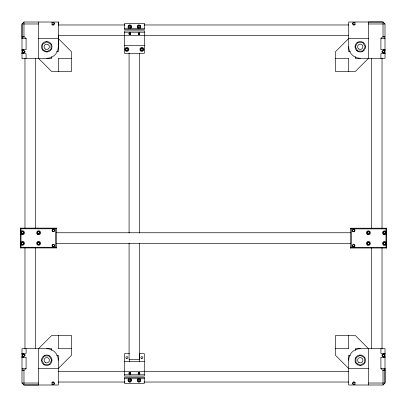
<?xml version="1.0" encoding="UTF-8"?>
<svg xmlns="http://www.w3.org/2000/svg" width="407" height="407" viewBox="0 0 407 407"><rect width="100%" height="100%" fill="white"/><g stroke="black" fill="none" stroke-linecap="round" stroke-linejoin="round"><path stroke-width="0.61" d="M22.009 24.69L22.009 38.553M56.532 355.301L58.298 355.301L58.298 385.002L23.977 385.002L23.982 370.482L21.998 368.498L26.094 368.498L26.094 357.28L21.998 357.28L21.998 356.471M350.468 51.699L348.702 51.699L348.702 21.998L383.023 21.998L383.018 36.518L385.002 38.502L380.906 38.502L380.906 49.72L385.002 49.72L385.002 50.529M385.002 382.361L385.002 368.498L380.906 368.498L380.906 357.28L385.002 357.28L385.002 356.471M54.294 23.993L54.172 24.288A1.318 1.318 0 0 0 54.162 22.99M352.706 383.007L352.828 382.712A1.318 1.318 0 0 0 352.838 384.01M131.441 27.223L130.998 25.412L129.345 24.969L128.139 26.18L128.139 27.747M131.441 27.06L130.23 28.271L130.23 24.969M128.999 33.669L130.001 33.089L130.581 33.669M128.999 33.033L128.999 34.091L129.579 34.671L130.367 34.458L130.581 33.033M140.68 27.223L140.237 25.412L138.589 24.969L137.378 26.18L137.378 27.747M139.474 24.969L139.474 28.271L140.68 27.06M138.238 33.669L139.24 33.089L139.82 34.091L139.24 34.671L138.451 34.458L138.238 33.033M130.555 373.967L130.555 372.909L129.975 372.329L129.187 372.542L128.973 373.967M130.555 373.331L129.975 373.911L128.973 373.331M128.113 379.94L129.324 378.729L129.324 382.031L130.209 382.031L131.415 380.82L131.415 379.777M139.799 373.967L139.799 372.909L139.219 372.329L138.426 372.542L138.212 373.967M139.799 373.331L138.792 373.911L138.212 373.331M137.357 379.94L138.563 378.729L138.563 382.031L139.448 382.031L140.654 380.82L140.654 379.777M21.998 50.529L23.575 49.72A1.979 1.979 0 0 0 22.176 50.3L21.998 49.72L26.094 49.72L26.094 38.502L23.982 36.518L21.998 36.518M52.086 22.716L51.877 22.99A1.318 1.318 0 0 1 52.361 22.507M21.998 354.126L23.575 353.322A1.979 1.979 0 0 0 22.176 353.902L21.998 353.322L26.094 353.322L26.094 348.702M385.002 52.874L383.425 53.678A1.979 1.979 0 0 0 384.824 53.098L385.002 53.678L380.906 53.678L380.906 58.298M354.914 384.284L355.123 384.01A1.318 1.318 0 0 1 354.639 384.493M22.009 58.349L21.998 23.982L23.982 21.998L58.308 22.049L58.308 24.995M20.35 247.924L21.011 247.268L55.332 247.268L56.649 247.924L56.649 228.124L20.35 228.124L20.35 247.924L56.649 247.924M350.351 228.21L351.668 228.871L385.989 228.871L386.65 228.21L386.65 248.011L350.351 248.011L350.351 228.21L386.65 228.21M385.002 368.498L383.018 370.482L383.018 385.002L348.702 385.002L348.702 355.301L350.447 355.301M383.023 385.002L385.002 383.018L385.002 348.702L355.301 348.702L355.301 350.468M26.094 368.498L23.982 370.482L21.998 370.482M380.906 38.502L383.018 36.518L385.002 36.518M386.65 244.811L385.989 245.37L385.989 247.349L386.65 248.011M20.35 231.273L21.011 230.764L21.011 228.785L20.35 228.124M384.417 357.015L384.824 356.7A1.979 1.979 0 0 1 383.425 357.28L385.002 357.28L383.938 357.214M386.65 234.564L385.989 235.048L385.989 241.153L386.65 241.493M20.35 241.412L21.011 241.066L21.011 234.961L20.35 234.478M21.011 228.785L55.332 228.785L56.649 228.124M350.351 248.011L351.668 247.349L385.989 247.349M22.583 53.414L22.176 53.098A1.979 1.979 0 0 0 23.575 53.678L22.583 53.414L21.998 53.678L21.998 52.874M384.417 49.985L385.002 49.72L383.425 49.72A1.979 1.979 0 0 1 384.824 50.3L383.938 49.786M22.583 357.015L21.998 357.28L23.575 357.28A1.979 1.979 0 0 1 22.176 356.7L23.062 357.214M384.417 353.586L384.824 353.902A1.979 1.979 0 0 0 383.425 353.322L384.417 353.586L385.002 353.322L385.002 354.126M23.062 53.612L21.998 53.678L26.094 53.678L26.094 58.298M383.938 353.388L385.002 353.322L380.906 353.322L380.906 348.702M21.998 23.982L38.502 23.982M368.498 23.982L385.002 23.982L385.002 58.298L355.301 58.298L355.301 56.553M52.488 24.969L53.76 24.969M58.206 24.969L125.02 24.969M144.047 24.969L348.784 24.969M353.235 24.969L354.507 24.969M124.511 28.271L144.307 28.271M124.511 32.229L144.307 32.229M58.206 35.531L348.784 35.531M26.094 38.502L21.998 38.502L23.982 36.518L23.982 21.998M38.502 38.502L58.298 38.502M368.498 38.502L348.702 38.502L335.5 51.699L335.5 71.5L355.301 71.5L368.498 58.298L368.498 21.998L382.361 21.998M124.511 45.431L144.307 45.431M56.558 51.75L58.308 51.75L58.308 35.017M21.998 58.298L51.704 58.349L51.704 56.583M71.505 58.349L58.308 58.349L58.308 71.551M335.5 58.298L348.702 58.298L348.702 71.5M56.359 232.748L350.702 232.748M56.359 243.305L350.702 243.305M71.5 348.702L58.298 348.702L58.298 335.5M335.5 348.702L348.702 348.702L348.702 335.5M129.436 353.652L124.486 353.652L124.486 376.088L144.287 376.088L144.287 353.652L139.336 353.652M124.486 361.569L144.287 361.569M38.502 368.498L58.298 368.498L71.5 355.301L71.5 335.5L51.699 335.5L38.502 348.702L38.502 385.002L24.639 385.002M368.498 368.498L348.702 368.498L335.5 355.301L335.5 335.5L355.301 335.5L368.498 348.702L368.498 385.002M385.002 370.482L383.018 370.482L380.906 368.498M58.211 371.469L348.789 371.469M124.486 374.771L144.287 374.771M124.486 378.729L144.287 378.729M52.488 382.031L53.76 382.031M58.211 382.031L125.02 382.031M144.047 382.031L348.789 382.031M353.24 382.031L354.512 382.031M51.699 350.447L51.699 348.702L21.998 348.702L21.998 383.018L38.502 383.018M368.498 383.018L385.002 383.018M383.938 53.612L385.002 53.678L384.417 53.414M23.062 49.786L21.998 49.72L22.583 49.985M23.062 353.388L21.998 353.322L22.583 353.586M140.654 379.94L139.448 378.729L139.448 382.031M137.357 379.777L137.357 380.82L138.563 382.031M128.113 379.253L128.113 380.82L129.324 382.031M386.65 231.359L385.989 230.85L385.989 228.871M20.35 244.724L21.011 245.284L21.011 247.268M383.023 21.998L385.002 23.982M58.308 38.553L71.505 51.75L71.505 71.551L51.704 71.551L38.507 58.349M21.998 383.018L23.977 385.002M354.914 22.716L355.123 22.99A1.318 1.318 0 0 0 354.639 22.507M52.086 384.284L51.877 384.01A1.318 1.318 0 0 0 52.361 384.493M137.378 27.06L138.589 28.271L138.589 24.969M128.139 27.06L129.345 28.271L129.345 24.969M131.415 379.94L130.209 378.729L130.209 382.031M352.706 23.993L352.828 24.288A1.318 1.318 0 0 1 352.838 22.99M54.294 383.007L54.172 382.712A1.318 1.318 0 0 1 54.162 384.01M382.031 51.216L382.031 52.488M382.031 58.211L382.031 228.617M382.031 247.69L382.031 348.789M382.031 354.512L382.031 355.784M371.469 58.211L371.469 228.617M371.469 247.69L371.469 348.789M351.668 228.871L351.668 247.349M140.237 25.412L140.237 27.696M140.237 27.829L140.237 28.271M140.212 378.729L140.212 379.171M140.212 379.304L140.212 381.588M139.642 53.058L139.642 232.972M139.642 243.147L139.642 359.488L129.08 359.488L129.08 243.147M139.611 33.277L139.611 34.458M139.586 372.542L139.586 373.723M139.484 353.652L139.484 361.569M139.24 32.789L139.24 34.671M139.219 372.329L139.219 374.211M138.818 32.789L138.818 34.671M138.792 372.329L138.792 374.211M138.451 33.277L138.451 34.458M138.426 372.542L138.426 373.723M137.82 25.412L137.82 28.271M137.795 378.729L137.795 381.588M130.998 25.412L130.998 28.271M130.973 378.729L130.973 381.588M130.367 32.687L130.367 34.458M130.347 372.542L130.347 374.313M130.001 32.789L130.001 34.671M129.975 372.329L129.975 374.211M129.579 32.789L129.579 34.671M129.553 372.329L129.553 374.211M129.284 359.132L129.284 361.569M129.207 33.277L129.207 34.458M129.187 372.542L129.187 373.723M129.08 53.058L129.08 232.972M128.581 25.412L128.581 28.271M128.556 378.729L128.556 381.588M58.298 21.998L58.298 46.749A11.549 11.549 0 0 1 46.749 58.298M55.332 228.785L55.332 247.268M38.502 21.998L38.502 58.298M35.531 58.211L35.531 228.617M35.531 247.665L35.531 348.789M24.969 51.216L24.969 52.488M24.969 58.211L24.969 228.617M24.969 247.665L24.969 348.789M24.969 354.512L24.969 355.784M360.251 58.298A11.549 11.549 0 0 1 348.702 46.749M354.324 24.924A1.318 1.318 0 0 1 353.637 24.924M46.749 348.702A11.549 11.549 0 0 1 58.298 360.251M52.676 382.076A1.318 1.318 0 0 1 53.363 382.076M348.702 360.251A11.549 11.549 0 0 1 360.251 348.702M353.637 382.076A1.318 1.318 0 0 1 354.324 382.076M53.363 24.924A1.318 1.318 0 0 1 52.676 24.924M44.271 355.962L41.794 360.251L44.271 364.54L49.227 364.54L51.704 360.251L49.227 355.962L44.271 355.962M357.773 42.46L355.296 46.749L357.773 51.038L362.729 51.038L365.206 46.749L362.729 42.46L357.773 42.46M52.086 382.417L51.877 382.692A1.318 1.318 0 0 1 52.086 382.417M355.123 24.308L354.914 24.583A1.318 1.318 0 0 0 355.123 24.308M353.322 22.507L353.047 22.716A1.318 1.318 0 0 1 353.322 22.507M53.953 384.284L53.678 384.493A1.318 1.318 0 0 0 53.953 384.284M46.754 41.845L42.465 44.322L42.465 49.278L46.754 51.755L51.048 49.278L51.048 44.322L46.754 41.845M360.251 355.296L355.962 357.773L355.962 362.729L360.251 365.206L364.54 362.729L364.54 357.773L360.251 355.296M144.307 23.652L124.511 23.652L124.511 29.589L144.307 29.589L144.307 23.652M144.307 30.912L124.511 30.912L124.511 53.348L144.307 53.348L144.307 30.912M144.287 377.411L124.486 377.411L124.486 383.348L144.287 383.348L144.287 377.411M53.953 22.716L53.678 22.507A1.318 1.318 0 0 1 53.953 22.716M353.322 384.493L353.047 384.284A1.318 1.318 0 0 0 353.322 384.493M355.123 382.692L354.914 382.417A1.318 1.318 0 0 1 355.123 382.692M52.086 24.583L51.877 24.308A1.318 1.318 0 0 0 52.086 24.583M140.919 51.104A1.979 1.979 0 0 0 143.89 49.389A1.979 1.979 0 0 0 140.919 47.675A1.979 1.979 0 0 0 140.919 51.104M125.921 51.104A1.979 1.979 0 0 0 128.887 49.389A1.979 1.979 0 0 0 125.921 47.675A1.979 1.979 0 0 0 125.921 51.104M126.251 50.534A1.318 1.318 0 0 0 128.23 49.389A1.318 1.318 0 0 0 126.251 48.245A1.318 1.318 0 0 0 126.251 50.534M141.249 50.534A1.318 1.318 0 0 0 143.228 49.389A1.318 1.318 0 0 0 141.249 48.245A1.318 1.318 0 0 0 141.249 50.534M126.389 358.465A0.992 0.992 0 0 0 127.874 357.611A0.992 0.992 0 0 0 126.389 356.751A0.992 0.992 0 0 0 126.389 358.465M141.392 358.465A0.992 0.992 0 0 0 142.877 357.611A0.992 0.992 0 0 0 141.392 356.751A0.992 0.992 0 0 0 141.392 358.465M126.414 50.249A0.992 0.992 0 0 0 127.9 49.389A0.992 0.992 0 0 0 126.414 48.535A0.992 0.992 0 0 0 126.414 50.249M141.209 50.092A0.992 0.992 0 0 0 142.867 49.644A0.992 0.992 0 0 0 141.651 48.433A0.992 0.992 0 0 0 141.209 50.092M352.991 231.664A1.318 1.318 0 0 0 354.97 230.52A1.318 1.318 0 0 0 352.991 229.375A1.318 1.318 0 0 0 352.991 231.664M383.521 234.544A1.979 1.979 0 0 0 386.492 232.829A1.979 1.979 0 0 0 383.521 231.115A1.979 1.979 0 0 0 383.521 234.544M383.521 245.106A1.979 1.979 0 0 0 386.492 243.391A1.979 1.979 0 0 0 383.521 241.677A1.979 1.979 0 0 0 383.521 245.106M383.852 244.531A1.318 1.318 0 0 0 385.831 243.391A1.318 1.318 0 0 0 383.852 242.246A1.318 1.318 0 0 0 383.852 244.531M383.852 233.974A1.318 1.318 0 0 0 385.831 232.829A1.318 1.318 0 0 0 383.852 231.685A1.318 1.318 0 0 0 383.852 233.974M367.394 245.106A1.979 1.979 0 0 0 370.365 243.391A1.979 1.979 0 0 0 367.394 241.677A1.979 1.979 0 0 0 367.394 245.106M367.394 234.544A1.979 1.979 0 0 0 370.365 232.829A1.979 1.979 0 0 0 367.394 231.115A1.979 1.979 0 0 0 367.394 234.544M352.991 246.846A1.318 1.318 0 0 0 354.97 245.701A1.318 1.318 0 0 0 352.991 244.556A1.318 1.318 0 0 0 352.991 246.846M367.724 233.974A1.318 1.318 0 0 0 369.704 232.829A1.318 1.318 0 0 0 367.724 231.685A1.318 1.318 0 0 0 367.724 233.974M367.724 244.531A1.318 1.318 0 0 0 369.704 243.391A1.318 1.318 0 0 0 367.724 242.246A1.318 1.318 0 0 0 367.724 244.531M367.892 233.689A0.992 0.992 0 0 0 369.373 232.829A0.992 0.992 0 0 0 367.892 231.975A0.992 0.992 0 0 0 367.892 233.689M367.892 244.246A0.992 0.992 0 0 0 369.373 243.391A0.992 0.992 0 0 0 367.892 242.531A0.992 0.992 0 0 0 367.892 244.246M384.02 233.689A0.992 0.992 0 0 0 385.5 232.829A0.992 0.992 0 0 0 384.02 231.975A0.992 0.992 0 0 0 384.02 233.689M384.02 244.246A0.992 0.992 0 0 0 385.5 243.391A0.992 0.992 0 0 0 384.02 242.531A0.992 0.992 0 0 0 384.02 244.246M353.154 246.556A0.992 0.992 0 0 0 354.639 245.701A0.992 0.992 0 0 0 353.154 244.841A0.992 0.992 0 0 0 353.154 246.556M353.154 231.38A0.992 0.992 0 0 0 354.639 230.52A0.992 0.992 0 0 0 353.154 229.665A0.992 0.992 0 0 0 353.154 231.38M52.417 231.369A1.318 1.318 0 0 0 54.624 230.779A1.318 1.318 0 0 0 53.007 229.161A1.318 1.318 0 0 0 52.417 231.369M21.088 234.147A1.979 1.979 0 0 0 24.4 233.257A1.979 1.979 0 0 0 21.973 230.835A1.979 1.979 0 0 0 21.088 234.147M21.5 245.019A1.979 1.979 0 0 0 24.466 243.305A1.979 1.979 0 0 0 21.5 241.59A1.979 1.979 0 0 0 21.5 245.019M21.825 244.449A1.318 1.318 0 0 0 23.809 243.305A1.318 1.318 0 0 0 21.825 242.165A1.318 1.318 0 0 0 21.825 244.449M21.825 233.888A1.318 1.318 0 0 0 23.809 232.748A1.318 1.318 0 0 0 21.825 231.603A1.318 1.318 0 0 0 21.825 233.888M37.215 244.704A1.979 1.979 0 0 0 40.527 243.818A1.979 1.979 0 0 0 38.1 241.392A1.979 1.979 0 0 0 37.215 244.704M37.627 234.463A1.979 1.979 0 0 0 40.593 232.748A1.979 1.979 0 0 0 37.627 231.034A1.979 1.979 0 0 0 37.627 234.463M52.691 246.759A1.318 1.318 0 0 0 54.67 245.614A1.318 1.318 0 0 0 52.691 244.475A1.318 1.318 0 0 0 52.691 246.759M37.953 233.888A1.318 1.318 0 0 0 39.937 232.748A1.318 1.318 0 0 0 37.953 231.603A1.318 1.318 0 0 0 37.953 233.888M37.953 244.449A1.318 1.318 0 0 0 39.937 243.305A1.318 1.318 0 0 0 37.953 242.165A1.318 1.318 0 0 0 37.953 244.449M38.121 233.603A0.992 0.992 0 0 0 39.606 232.748A0.992 0.992 0 0 0 38.121 231.888A0.992 0.992 0 0 0 38.121 233.603M38.121 244.164A0.992 0.992 0 0 0 39.606 243.305A0.992 0.992 0 0 0 38.121 242.45A0.992 0.992 0 0 0 38.121 244.164M21.79 233.445A0.992 0.992 0 0 0 23.443 233.002A0.992 0.992 0 0 0 22.232 231.792A0.992 0.992 0 0 0 21.79 233.445M21.993 244.164A0.992 0.992 0 0 0 23.479 243.305A0.992 0.992 0 0 0 21.993 242.45A0.992 0.992 0 0 0 21.993 244.164M52.854 246.474A0.992 0.992 0 0 0 54.34 245.614A0.992 0.992 0 0 0 52.854 244.76A0.992 0.992 0 0 0 52.854 246.474M52.854 231.293A0.992 0.992 0 0 0 54.34 230.433A0.992 0.992 0 0 0 52.854 229.579A0.992 0.992 0 0 0 52.854 231.293M382.829 52.727A1.19 1.19 0 0 0 384.615 51.699A1.19 1.19 0 0 0 382.829 50.672A1.19 1.19 0 0 0 382.829 52.727M356.517 50.483A5.281 5.281 0 0 0 365.349 48.118A5.281 5.281 0 0 0 358.882 41.651A5.281 5.281 0 0 0 356.517 50.483M353.49 24.506A0.992 0.992 0 0 0 354.975 23.647A0.992 0.992 0 0 0 353.49 22.792A0.992 0.992 0 0 0 353.49 24.506M382.931 52.559A0.992 0.992 0 0 0 384.417 51.699A0.992 0.992 0 0 0 382.931 50.844A0.992 0.992 0 0 0 382.931 52.559M22.98 356.329A1.19 1.19 0 0 0 24.761 355.301A1.19 1.19 0 0 0 22.98 354.273A1.19 1.19 0 0 0 22.98 356.329M44.109 364.825A5.281 5.281 0 0 0 52.03 360.251A5.281 5.281 0 0 0 44.109 355.677A5.281 5.281 0 0 0 44.109 364.825M52.523 384.208A0.992 0.992 0 0 0 54.009 383.353A0.992 0.992 0 0 0 52.523 382.494A0.992 0.992 0 0 0 52.523 384.208M23.082 356.156A0.992 0.992 0 0 0 24.562 355.301A0.992 0.992 0 0 0 23.082 354.441A0.992 0.992 0 0 0 23.082 356.156M382.829 356.329A1.19 1.19 0 0 0 384.615 355.301A1.19 1.19 0 0 0 382.829 354.273A1.19 1.19 0 0 0 382.829 356.329M357.611 364.825A5.281 5.281 0 0 0 365.532 360.251A5.281 5.281 0 0 0 357.611 355.677A5.281 5.281 0 0 0 357.611 364.825M353.49 384.208A0.992 0.992 0 0 0 354.975 383.353A0.992 0.992 0 0 0 353.49 382.494A0.992 0.992 0 0 0 353.49 384.208M382.931 356.156A0.992 0.992 0 0 0 384.417 355.301A0.992 0.992 0 0 0 382.931 354.441A0.992 0.992 0 0 0 382.931 356.156M22.98 52.727A1.19 1.19 0 0 0 24.761 51.699A1.19 1.19 0 0 0 22.98 50.672A1.19 1.19 0 0 0 22.98 52.727M43.015 50.483A5.281 5.281 0 0 0 51.852 48.118A5.281 5.281 0 0 0 45.386 41.651A5.281 5.281 0 0 0 43.015 50.483M52.523 24.506A0.992 0.992 0 0 0 54.009 23.647A0.992 0.992 0 0 0 52.523 22.792A0.992 0.992 0 0 0 52.523 24.506M23.082 52.559A0.992 0.992 0 0 0 24.562 51.699A0.992 0.992 0 0 0 23.082 50.844A0.992 0.992 0 0 0 23.082 52.559M358.928 362.535A2.64 2.64 0 0 0 362.891 360.251A2.64 2.64 0 0 0 358.928 357.962A2.64 2.64 0 0 0 358.928 362.535M45.431 362.535A2.64 2.64 0 0 0 49.389 360.251A2.64 2.64 0 0 0 45.431 357.962A2.64 2.64 0 0 0 45.431 362.535M45.436 49.089A2.64 2.64 0 0 0 49.395 46.8A2.64 2.64 0 0 0 45.436 44.516A2.64 2.64 0 0 0 45.436 49.089M358.928 49.038A2.64 2.64 0 0 0 362.891 46.749A2.64 2.64 0 0 0 358.928 44.465A2.64 2.64 0 0 0 358.928 49.038"/></g></svg>
